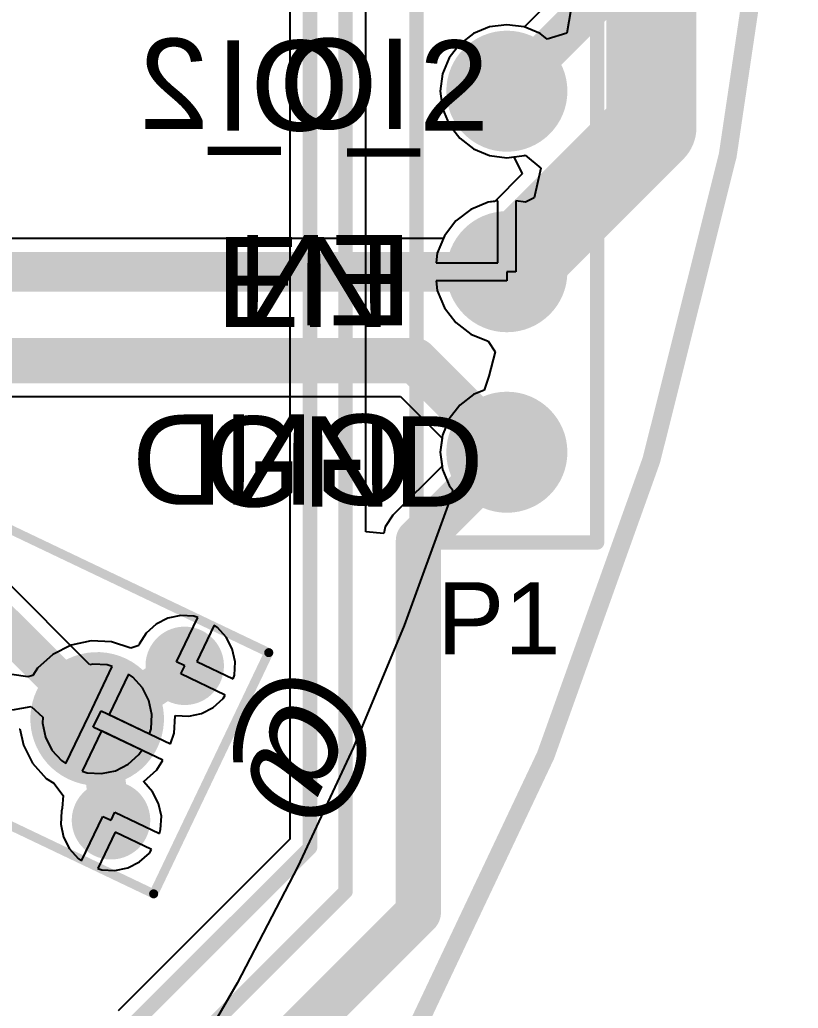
# Model space of a CAD drawing. Header units: millimetres. Extents: x -0.71 to 2.98, y -0.65 to 2.9.
# Drawn here: x 2.547 to 2.978, y 0.309 to 0.857 of the extents above; entities that cross this region are included whole.
import ezdxf

# ---------------------------------------------------------------- set-up
doc = ezdxf.new("R2010")
doc.units = ezdxf.units.MM
doc.header["$MEASUREMENT"] = 0
for name, color, linetype in [('BottomLayer', 5, 'Continuous'), ('BottomOverlay', 54, 'Continuous'), ('BottomSolder', 6, 'Continuous'), ('Mechanical2', 216, 'Continuous'), ('MultiLayer', 9, 'Continuous'), ('PadHoleLayer', 156, 'Continuous'), ('TopLayer', 1, 'Continuous'), ('TopOverlay', 2, 'Continuous'), ('TopPaste', 8, 'Continuous'), ('TopSolder', 216, 'Continuous')]:
    doc.layers.add(name, color=color, linetype=linetype)
doc.styles.add('Arial', font='', dxfattribs={"height": 0.2})
doc.styles.get('Arial').set_extended_font_data('Arial')

# ---------------------------------------------------------------- blocks, each defined once
blk = doc.blocks.new('SPM0687LR5H_1_187')
at = {"layer": 'BottomSolder'}
h = blk.add_hatch(color=6, dxfattribs=at)
edge = h.paths.add_edge_path()
edge.add_arc((0, -0.03594), 0.004, 0, 360)
at = {"layer": 'PadHoleLayer'}
h = blk.add_hatch(color=156, dxfattribs=at)
edge = h.paths.add_edge_path()
edge.add_arc((0, -0.03594), 0.02018, 0, 360)
at = {"layer": 'TopLayer'}
h = blk.add_hatch(color=1, dxfattribs=at)
edge = h.paths.add_edge_path()
edge.add_arc((-0.0474, 0.06705), 0.01772, 0, 360)
h = blk.add_hatch(color=1, dxfattribs=at)
edge = h.paths.add_edge_path()
edge.add_arc((0, 0.06705), 0.01772, 0, 360)
h = blk.add_hatch(color=1, dxfattribs=at)
edge = h.paths.add_edge_path()
edge.add_arc((0.0474, 0.06705), 0.01772, 0, 360)
h = blk.add_hatch(color=1, dxfattribs=at)
edge = h.paths.add_edge_path()
edge.add_arc((0, -0.03594), 0.03299, 0, 360)
h = blk.add_hatch(color=1, dxfattribs=at)
edge = h.paths.add_edge_path()
edge.add_arc((-0.0474, -0.06705), 0.01772, 0, 360)
h = blk.add_hatch(color=1, dxfattribs=at)
edge = h.paths.add_edge_path()
edge.add_arc((0.0474, -0.06705), 0.01772, 0, 360)
at = {"layer": 'TopPaste'}
h = blk.add_hatch(color=8, dxfattribs=at)
edge = h.paths.add_edge_path()
edge.add_arc((-0.0474, 0.06705), 0.01772, 0, 360)
h = blk.add_hatch(color=8, dxfattribs=at)
edge = h.paths.add_edge_path()
edge.add_arc((0, 0.06705), 0.01772, 0, 360)
h = blk.add_hatch(color=8, dxfattribs=at)
edge = h.paths.add_edge_path()
edge.add_arc((0.0474, 0.06705), 0.01772, 0, 360)
h = blk.add_hatch(color=8, dxfattribs=at)
edge = h.paths.add_edge_path()
edge.add_arc((-0.0474, -0.06705), 0.01772, 0, 360)
h = blk.add_hatch(color=8, dxfattribs=at)
edge = h.paths.add_edge_path()
edge.add_arc((0.0474, -0.06705), 0.01772, 0, 360)
at = {"layer": 'TopSolder'}
h = blk.add_hatch(color=216, dxfattribs=at)
edge = h.paths.add_edge_path()
edge.add_arc((-0.0474, 0.06705), 0.02172, 0, 360)
h = blk.add_hatch(color=216, dxfattribs=at)
edge = h.paths.add_edge_path()
edge.add_arc((0, 0.06705), 0.02172, 0, 360)
h = blk.add_hatch(color=216, dxfattribs=at)
edge = h.paths.add_edge_path()
edge.add_arc((0.0474, 0.06705), 0.02172, 0, 360)
h = blk.add_hatch(color=216, dxfattribs=at)
edge = h.paths.add_edge_path()
edge.add_arc((0, -0.03594), 0.03699, 0, 360)
h = blk.add_hatch(color=216, dxfattribs=at)
edge = h.paths.add_edge_path()
edge.add_arc((-0.0474, -0.06705), 0.02172, 0, 360)
h = blk.add_hatch(color=216, dxfattribs=at)
edge = h.paths.add_edge_path()
edge.add_arc((0.0474, -0.06705), 0.02172, 0, 360)
at = {"layer": 'TopOverlay', "const_width": 0.005}
for points in [[(-0.07402, 0.09591), (0.07402, 0.09591)], [(-0.07402, 0.09591), (-0.07402, -0.10591)], [(0.07402, 0.09591), (0.07402, -0.10591)], [(-0.085, 0.075), (-0.08, 0.07)], [(-0.085, 0.075), (-0.085, 0.065)], [(-0.08, 0.07), (-0.085, 0.065)], [(-0.07402, -0.10591), (0.07402, -0.10591)]]:
    blk.add_lwpolyline(points, dxfattribs=at)
at = {"layer": 'TopOverlay', "const_width": 0.0025}
for points in [[(-0.07527, 0.09591, 1), (-0.07277, 0.09591, 1)], [(-0.07527, 0.09591, 1), (-0.07277, 0.09591, 1)], [(0.07277, 0.09591, 1), (0.07527, 0.09591, 1)], [(0.07277, 0.09591, 1), (0.07527, 0.09591, 1)], [(-0.08625, 0.075, 1), (-0.08375, 0.075, 1)], [(-0.08625, 0.075, 1), (-0.08375, 0.075, 1)], [(-0.08125, 0.07, 1), (-0.07875, 0.07, 1)], [(-0.08125, 0.07, 1), (-0.07875, 0.07, 1)], [(-0.08625, 0.065, 1), (-0.08375, 0.065, 1)], [(-0.08625, 0.065, 1), (-0.08375, 0.065, 1)], [(-0.07527, -0.10591, 1), (-0.07277, -0.10591, 1)], [(-0.07527, -0.10591, 1), (-0.07277, -0.10591, 1)], [(0.07277, -0.10591, 1), (0.07527, -0.10591, 1)], [(0.07277, -0.10591, 1), (0.07527, -0.10591, 1)]]:
    blk.add_lwpolyline(points, format="xyb", close=True, dxfattribs=at)
blk = doc.blocks.new('HDR1X6_227')
at = {"layer": 'BottomLayer'}
h = blk.add_hatch(color=5, dxfattribs=at)
edge = h.paths.add_edge_path()
edge.add_arc((0.3, 0), 0.02953, 0, 360)
h = blk.add_hatch(color=5, dxfattribs=at)
edge = h.paths.add_edge_path()
edge.add_arc((0.4, 0), 0.02953, 0, 360)
h = blk.add_hatch(color=5, dxfattribs=at)
edge = h.paths.add_edge_path()
edge.add_arc((0.5, 0), 0.02953, 0, 360)
at = {"layer": 'BottomSolder'}
h = blk.add_hatch(color=6, dxfattribs=at)
edge = h.paths.add_edge_path()
edge.add_arc((0.3, 0), 0.03353, 0, 360)
h = blk.add_hatch(color=6, dxfattribs=at)
edge = h.paths.add_edge_path()
edge.add_arc((0.4, 0), 0.03353, 0, 360)
h = blk.add_hatch(color=6, dxfattribs=at)
edge = h.paths.add_edge_path()
edge.add_arc((0.5, 0), 0.03353, 0, 360)
at = {"layer": 'MultiLayer'}
h = blk.add_hatch(color=9, dxfattribs=at)
edge = h.paths.add_edge_path()
edge.add_arc((0.3, 0), 0.02953, 0, 360)
h = blk.add_hatch(color=9, dxfattribs=at)
edge = h.paths.add_edge_path()
edge.add_arc((0.4, 0), 0.02953, 0, 360)
h = blk.add_hatch(color=9, dxfattribs=at)
edge = h.paths.add_edge_path()
edge.add_arc((0.5, 0), 0.02953, 0, 360)
at = {"layer": 'PadHoleLayer'}
h = blk.add_hatch(color=156, dxfattribs=at)
edge = h.paths.add_edge_path()
edge.add_arc((0.3, 0), 0.01772, 0, 360)
h = blk.add_hatch(color=156, dxfattribs=at)
edge = h.paths.add_edge_path()
edge.add_arc((0.4, 0), 0.01772, 0, 360)
h = blk.add_hatch(color=156, dxfattribs=at)
edge = h.paths.add_edge_path()
edge.add_arc((0.5, 0), 0.01772, 0, 360)
at = {"layer": 'TopLayer'}
h = blk.add_hatch(color=1, dxfattribs=at)
edge = h.paths.add_edge_path()
edge.add_arc((0.3, 0), 0.02953, 0, 360)
h = blk.add_hatch(color=1, dxfattribs=at)
edge = h.paths.add_edge_path()
edge.add_arc((0.4, 0), 0.02953, 0, 360)
h = blk.add_hatch(color=1, dxfattribs=at)
edge = h.paths.add_edge_path()
edge.add_arc((0.5, 0), 0.02953, 0, 360)
at = {"layer": 'TopSolder'}
h = blk.add_hatch(color=216, dxfattribs=at)
edge = h.paths.add_edge_path()
edge.add_arc((0.3, 0), 0.03353, 0, 360)
h = blk.add_hatch(color=216, dxfattribs=at)
edge = h.paths.add_edge_path()
edge.add_arc((0.4, 0), 0.03353, 0, 360)
h = blk.add_hatch(color=216, dxfattribs=at)
edge = h.paths.add_edge_path()
edge.add_arc((0.5, 0), 0.03353, 0, 360)
at = {"layer": 'TopOverlay', "const_width": 0.00787}
for points in [[(0.55, 0.05), (-0.05, 0.05)], [(0.55, -0.05), (0.55, 0.05)], [(0.55, -0.05), (-0.05, -0.05)]]:
    blk.add_lwpolyline(points, dxfattribs=at)
at = {"layer": 'TopOverlay', "const_width": 0.00394}
for points in [[(0.54803, 0.05, 1), (0.55197, 0.05, 1)], [(0.54803, 0.05, 1), (0.55197, 0.05, 1)], [(0.54803, -0.05, 1), (0.55197, -0.05, 1)], [(0.54803, -0.05, 1), (0.55197, -0.05, 1)]]:
    blk.add_lwpolyline(points, format="xyb", close=True, dxfattribs=at)

msp = doc.modelspace()

# ---------------------------------------------------------------- linework, layer by layer
at = {"layer": 'BottomLayer'}
for p, q in [((2.85428, 0.8727), (2.85015, 0.84924)), ((2.79858, 0.84891), (2.79095, 0.84305)), ((2.80746, 0.85259), (2.79858, 0.84891)), ((2.817, 0.85384), (2.80746, 0.85259)), ((2.82654, 0.85259), (2.817, 0.85384)), ((2.83542, 0.84891), (2.82654, 0.85259)), ((2.8394, 0.84586), (2.83542, 0.84891)), ((2.85015, 0.84924), (2.8394, 0.84586)), ((2.79095, 0.84305), (2.78509, 0.83542)), ((2.78509, 0.83542), (2.78141, 0.82654)), ((2.78141, 0.82654), (2.78016, 0.817)), ((2.78016, 0.817), (2.78141, 0.80746)), ((2.78141, 0.80746), (2.78509, 0.79858)), ((2.78509, 0.79858), (2.79095, 0.79095)), ((2.79095, 0.79095), (2.79858, 0.78509)), ((2.79858, 0.78509), (2.80746, 0.78141)), ((2.80746, 0.78141), (2.817, 0.78016)), ((2.817, 0.78016), (2.82088, 0.78067)), ((2.82088, 0.78067), (2.82555, 0.7712)), ((2.82555, 0.7712), (2.81035, 0.75599)), ((2.81035, 0.75599), (2.80668, 0.75551)), ((2.79707, 0.75153), (2.78881, 0.74519)), ((2.80668, 0.75551), (2.79707, 0.75153)), ((2.78881, 0.74519), (2.78247, 0.73693)), ((2.78182, 0.73535), (2.53841, 0.73535)), ((2.78247, 0.73693), (2.78182, 0.73535)), ((2.53714, 0.64783), (2.75805, 0.64783)), ((2.75805, 0.64783), (2.78117, 0.62471)), ((2.78117, 0.62471), (2.78016, 0.617)), ((2.78016, 0.617), (2.78141, 0.60746)), ((2.78141, 0.60746), (2.78509, 0.59858)), ((2.78509, 0.59858), (2.78704, 0.59604)), ((2.78704, 0.59604), (2.78501, 0.5896)), ((2.78501, 0.5896), (2.76006, 0.52105)), ((2.5861, 0.49928), (2.5384, 0.54698)), ((2.76006, 0.52105), (2.73214, 0.45365)), ((2.58562, 0.47143), (2.59844, 0.49831)), ((2.58775, 0.49963), (2.5861, 0.49928)), ((2.59568, 0.49921), (2.58775, 0.49963)), ((2.59844, 0.49831), (2.59568, 0.49921)), ((2.60747, 0.49401), (2.5968, 0.47164)), ((2.6099, 0.49243), (2.60747, 0.49401)), ((2.61522, 0.48652), (2.6099, 0.49243)), ((2.61883, 0.47944), (2.61522, 0.48652)), ((2.62048, 0.47167), (2.61883, 0.47944)), ((2.54331, 0.47435), (2.55356, 0.47617)), ((2.55356, 0.47617), (2.55997, 0.47025)), ((2.5728, 0.44456), (2.58562, 0.47143)), ((2.5968, 0.47164), (2.61917, 0.46098)), ((2.62006, 0.46374), (2.62048, 0.47167)), ((2.55997, 0.47025), (2.55979, 0.46689)), ((2.55979, 0.46689), (2.56144, 0.45912)), ((2.5925, 0.46262), (2.58183, 0.44025)), ((2.61486, 0.45195), (2.5925, 0.46262)), ((2.61917, 0.46098), (2.62006, 0.46374)), ((2.56144, 0.45912), (2.56505, 0.45204)), ((2.56505, 0.45204), (2.57037, 0.44614)), ((2.60738, 0.4442), (2.61328, 0.44951)), ((2.61328, 0.44951), (2.61486, 0.45195)), ((2.73214, 0.45365), (2.70131, 0.38753)), ((2.57037, 0.44614), (2.5728, 0.44456)), ((2.6003, 0.44059), (2.60738, 0.4442)), ((2.58183, 0.44025), (2.58459, 0.43935)), ((2.58459, 0.43935), (2.59252, 0.43894)), ((2.59252, 0.43894), (2.6003, 0.44059)), ((2.70131, 0.38753), (2.66762, 0.32282)), ((2.66762, 0.32282), (2.63115, 0.25965))]:
    msp.add_line(p, q, dxfattribs=at)
for points, const_width in [([(2.897, 0.797), (2.897, 1.15)], 0.05), ([(2.817, 0.717), (2.897, 0.797)], 0.05), ([(2.44506, 0.717), (2.817, 0.717)], 0.022), ([(2.519, 0.66771), (2.76629, 0.66771)], 0.025), ([(2.76629, 0.66771), (2.817, 0.617)], 0.025), ([(2.52542, 0.534), (2.59014, 0.46928)], 0.022)]:
    msp.add_lwpolyline(points, dxfattribs=dict(at, const_width=const_width))
for points, const_width in [([(2.8845, 0.797, 1), (2.9095, 0.797, 1)], 0.025), ([(2.8845, 0.797, 1), (2.9095, 0.797, 1)], 0.025), ([(2.8045, 0.717, 1), (2.8295, 0.717, 1)], 0.025), ([(2.8115, 0.717, 1), (2.8225, 0.717, 1)], 0.011), ([(2.76004, 0.66771, 1), (2.77254, 0.66771, 1)], 0.0125), ([(2.76004, 0.66771, 1), (2.77254, 0.66771, 1)], 0.0125), ([(2.81075, 0.617, 1), (2.82325, 0.617, 1)], 0.0125), ([(2.58464, 0.46928, 1), (2.59564, 0.46928, 1)], 0.011)]:
    msp.add_lwpolyline(points, format="xyb", close=True, dxfattribs=dict(at, const_width=const_width))
at = {"layer": 'Mechanical2', "const_width": 0.01}
msp.add_lwpolyline([(2.97335, 1.12706, 1), (-0.56996, 1.12706, 1)], format="xyb", close=True, dxfattribs=at)
at = {"layer": 'TopLayer'}
for p, q in [((2.7389, 0.57292), (2.7389, 1.03631)), ((2.69678, 1.01535), (2.69678, 0.40265)), ((2.85543, 0.88138), (2.8266, 0.85256)), ((2.79858, 0.84891), (2.79095, 0.84305)), ((2.80746, 0.85259), (2.79858, 0.84891)), ((2.817, 0.85384), (2.80746, 0.85259)), ((2.82654, 0.85259), (2.817, 0.85384)), ((2.8266, 0.85256), (2.82654, 0.85259)), ((2.79095, 0.84305), (2.78509, 0.83542)), ((2.78509, 0.83542), (2.78141, 0.82654)), ((2.78141, 0.82654), (2.78016, 0.817)), ((2.78016, 0.817), (2.78141, 0.80746)), ((2.78141, 0.80746), (2.78509, 0.79858)), ((2.78509, 0.79858), (2.79095, 0.79095)), ((2.79095, 0.79095), (2.79858, 0.78509)), ((2.79858, 0.78509), (2.80746, 0.78141)), ((2.80746, 0.78141), (2.817, 0.78016)), ((2.817, 0.78016), (2.82654, 0.78141)), ((2.82654, 0.78141), (2.82711, 0.78165)), ((2.82711, 0.78165), (2.83575, 0.77441)), ((2.83575, 0.77441), (2.83212, 0.75801)), ((2.812, 0.75621), (2.80668, 0.75551)), ((2.812, 0.722), (2.812, 0.75621)), ((2.82732, 0.75551), (2.822, 0.75621)), ((2.822, 0.75621), (2.822, 0.717)), ((2.83212, 0.75801), (2.82732, 0.75551)), ((2.79707, 0.75153), (2.78881, 0.74519)), ((2.80668, 0.75551), (2.79707, 0.75153)), ((2.78881, 0.74519), (2.78247, 0.73693)), ((2.78247, 0.73693), (2.77849, 0.72732)), ((2.77849, 0.72732), (2.77779, 0.722)), ((2.77779, 0.722), (2.812, 0.722)), ((2.817, 0.712), (2.77779, 0.712)), ((2.77779, 0.712), (2.77849, 0.70668)), ((2.822, 0.717), (2.817, 0.717)), ((2.817, 0.717), (2.817, 0.712)), ((2.77849, 0.70668), (2.78247, 0.69707)), ((2.78247, 0.69707), (2.78881, 0.68881)), ((2.78881, 0.68881), (2.79707, 0.68247)), ((2.79707, 0.68247), (2.80668, 0.67849)), ((2.80668, 0.67849), (2.81056, 0.67268)), ((2.81056, 0.67268), (2.80695, 0.65917)), ((2.80695, 0.65917), (2.80448, 0.65135)), ((2.79858, 0.64891), (2.79095, 0.64305)), ((2.80448, 0.65135), (2.79858, 0.64891)), ((2.79095, 0.64305), (2.78509, 0.63542)), ((2.78509, 0.63542), (2.78141, 0.62654)), ((2.78141, 0.62654), (2.78016, 0.617)), ((2.78016, 0.617), (2.78117, 0.60929)), ((2.78117, 0.60929), (2.75394, 0.58206)), ((2.75394, 0.58206), (2.74963, 0.57561)), ((2.74963, 0.57561), (2.7489, 0.57193)), ((2.7489, 0.57193), (2.7389, 0.57292)), ((2.63642, 0.52655), (2.62928, 0.52503)), ((2.64371, 0.52616), (2.63642, 0.52655)), ((2.64585, 0.52547), (2.64371, 0.52616)), ((2.62278, 0.52172), (2.61736, 0.51683)), ((2.62928, 0.52503), (2.62278, 0.52172)), ((2.6341, 0.50083), (2.64585, 0.52547)), ((2.65488, 0.52116), (2.64528, 0.50104)), ((2.65677, 0.51993), (2.65488, 0.52116)), ((2.61736, 0.51683), (2.61338, 0.51071)), ((2.66165, 0.51451), (2.65677, 0.51993)), ((2.57566, 0.51016), (2.56558, 0.50502)), ((2.58673, 0.51251), (2.57566, 0.51016)), ((2.59804, 0.51192), (2.58673, 0.51251)), ((2.6088, 0.50842), (2.59804, 0.51192)), ((2.61314, 0.50996), (2.6088, 0.50842)), ((2.61338, 0.51071), (2.61314, 0.50996)), ((2.66497, 0.50801), (2.66165, 0.51451)), ((2.56558, 0.50502), (2.55716, 0.49744)), ((2.66649, 0.50087), (2.66497, 0.50801)), ((2.63862, 0.49868), (2.6341, 0.50083)), ((2.63646, 0.49416), (2.63862, 0.49868)), ((2.64528, 0.50104), (2.66541, 0.49144)), ((2.6661, 0.49358), (2.66649, 0.50087)), ((2.55183, 0.49267), (2.54291, 0.49385)), ((2.55443, 0.49324), (2.55183, 0.49267)), ((2.55716, 0.49744), (2.55443, 0.49324)), ((2.6611, 0.48241), (2.63646, 0.49416)), ((2.66541, 0.49144), (2.6661, 0.49358)), ((2.65987, 0.48052), (2.6611, 0.48241)), ((2.65445, 0.47564), (2.65987, 0.48052)), ((2.58798, 0.46477), (2.59229, 0.4738)), ((2.59229, 0.4738), (2.63083, 0.45541)), ((2.63277, 0.46138), (2.63328, 0.47102)), ((2.63328, 0.47102), (2.63352, 0.47119)), ((2.63352, 0.47119), (2.64081, 0.47081)), ((2.64081, 0.47081), (2.64795, 0.47232)), ((2.64795, 0.47232), (2.65445, 0.47564)), ((2.54719, 0.46386), (2.54738, 0.46368)), ((2.54738, 0.46368), (2.54926, 0.45481)), ((2.62653, 0.44638), (2.58798, 0.46477)), ((2.63083, 0.45541), (2.63277, 0.46138)), ((2.54926, 0.45481), (2.5544, 0.44472)), ((2.5544, 0.44472), (2.56197, 0.43631)), ((2.62311, 0.44112), (2.62653, 0.44638)), ((2.61593, 0.43466), (2.62311, 0.44112)), ((2.56197, 0.43631), (2.56614, 0.4336)), ((2.56614, 0.4336), (2.57127, 0.42685)), ((2.61596, 0.43437), (2.61593, 0.43466)), ((2.62084, 0.42894), (2.61596, 0.43437)), ((2.62415, 0.42244), (2.62084, 0.42894)), ((2.57127, 0.42685), (2.57084, 0.41983)), ((2.62567, 0.4153), (2.62415, 0.42244)), ((2.57031, 0.4182), (2.56993, 0.41091)), ((2.57084, 0.41983), (2.57031, 0.4182)), ((2.5978, 0.41311), (2.59995, 0.41762)), ((2.59995, 0.41762), (2.62459, 0.40587)), ((2.56993, 0.41091), (2.57145, 0.40378)), ((2.58154, 0.39062), (2.59329, 0.41526)), ((2.59329, 0.41526), (2.5978, 0.41311)), ((2.62529, 0.40801), (2.62567, 0.4153)), ((2.60016, 0.40644), (2.59056, 0.38632)), ((2.62029, 0.39684), (2.60016, 0.40644)), ((2.62459, 0.40587), (2.62529, 0.40801)), ((2.57145, 0.40378), (2.57476, 0.39727)), ((2.69678, 0.40265), (2.60177, 0.30763)), ((2.57476, 0.39727), (2.57965, 0.39185)), ((2.61364, 0.39007), (2.61906, 0.39495)), ((2.61906, 0.39495), (2.62029, 0.39684)), ((2.57965, 0.39185), (2.58154, 0.39062)), ((2.60713, 0.38676), (2.61364, 0.39007)), ((2.59056, 0.38632), (2.59271, 0.38562)), ((2.59271, 0.38562), (2.6, 0.38524)), ((2.6, 0.38524), (2.60713, 0.38676))]:
    msp.add_line(p, q, dxfattribs=at)
for points, const_width in [([(2.72769, 0.37368), (2.72769, 1.03632)], 0.008), ([(2.708, 0.398), (2.708, 1.02)], 0.008), ([(2.817, 0.817), (2.918, 0.918)], 0.022), ([(2.768, 0.568), (2.817, 0.617)], 0.025), ([(2.768, 0.362), (2.768, 0.568)], 0.025), ([(2.5964, 0.47019), (2.63862, 0.49868)], 0.022), ([(2.59014, 0.46928), (2.5964, 0.47019)], 0.022), ([(2.59014, 0.46928), (2.5978, 0.41311)], 0.022), ([(2.5978, 0.41311), (2.59881, 0.41592)], 0.022), ([(2.599, 0.289), (2.708, 0.398)], 0.008), ([(2.544, 0.138), (2.768, 0.362)], 0.025), ([(2.59006, 0.23606), (2.72769, 0.37368)], 0.008)]:
    msp.add_lwpolyline(points, dxfattribs=dict(at, const_width=const_width))
for points, const_width in [([(2.8115, 0.817, 1), (2.8225, 0.817, 1)], 0.011), ([(2.81075, 0.617, 1), (2.82325, 0.617, 1)], 0.0125), ([(2.76175, 0.568, 1), (2.77425, 0.568, 1)], 0.0125), ([(2.76175, 0.568, 1), (2.77425, 0.568, 1)], 0.0125), ([(2.63312, 0.49868, 1), (2.64412, 0.49868, 1)], 0.011), ([(2.58464, 0.46928, 1), (2.59564, 0.46928, 1)], 0.011), ([(2.58464, 0.46928, 1), (2.59564, 0.46928, 1)], 0.011), ([(2.5909, 0.47019, 1), (2.6019, 0.47019, 1)], 0.011), ([(2.5909, 0.47019, 1), (2.6019, 0.47019, 1)], 0.011), ([(2.5923, 0.41311, 1), (2.6033, 0.41311, 1)], 0.011), ([(2.5923, 0.41311, 1), (2.6033, 0.41311, 1)], 0.011), ([(2.59331, 0.41592, 1), (2.60431, 0.41592, 1)], 0.011), ([(2.706, 0.398, 1), (2.71, 0.398, 1)], 0.004), ([(2.706, 0.398, 1), (2.71, 0.398, 1)], 0.004), ([(2.72568, 0.37368, 1), (2.72968, 0.37368, 1)], 0.004), ([(2.72568, 0.37368, 1), (2.72968, 0.37368, 1)], 0.004), ([(2.76175, 0.362, 1), (2.77425, 0.362, 1)], 0.0125), ([(2.76175, 0.362, 1), (2.77425, 0.362, 1)], 0.0125)]:
    msp.add_lwpolyline(points, format="xyb", close=True, dxfattribs=dict(at, const_width=const_width))

# ---------------------------------------------------------------- block references
for name, p, rotation in [('HDR1X6_227', (2.817, 1.117), 270), ('SPM0687LR5H_1_187', (2.55769, 0.48476), 64.5)]:
    msp.add_blockref(name, p, dxfattribs=dict(rotation=rotation))

# ---------------------------------------------------------------- texts
at = {"layer": 'BottomOverlay', "style": 'Arial', "text_generation_flag": 2}
for s, p in [('IO_2', (2.76468, 0.79614)), ('EN', (2.76468, 0.68731)), ('GND', (2.76468, 0.58791))]:
    msp.add_text(s, height=0.05, rotation=360, dxfattribs=at).set_placement(p)
at = {"layer": 'TopOverlay', "style": 'Arial'}
for s, height, rotation, p in [('IO_2', 0.05, 360, (2.65575, 0.79514)), ('EN', 0.05, 360, (2.65575, 0.68631)), ('GND', 0.05, 360, (2.64906, 0.58691)), ('@', 0.06, 244.5, (2.69802, 0.50276))]:
    msp.add_text(s, height=height, rotation=rotation, dxfattribs=at).set_placement(p)
msp.add_text('P1', height=0.04, dxfattribs=at).set_placement((2.77834, 0.50501))

doc.saveas('drawing.dxf')
